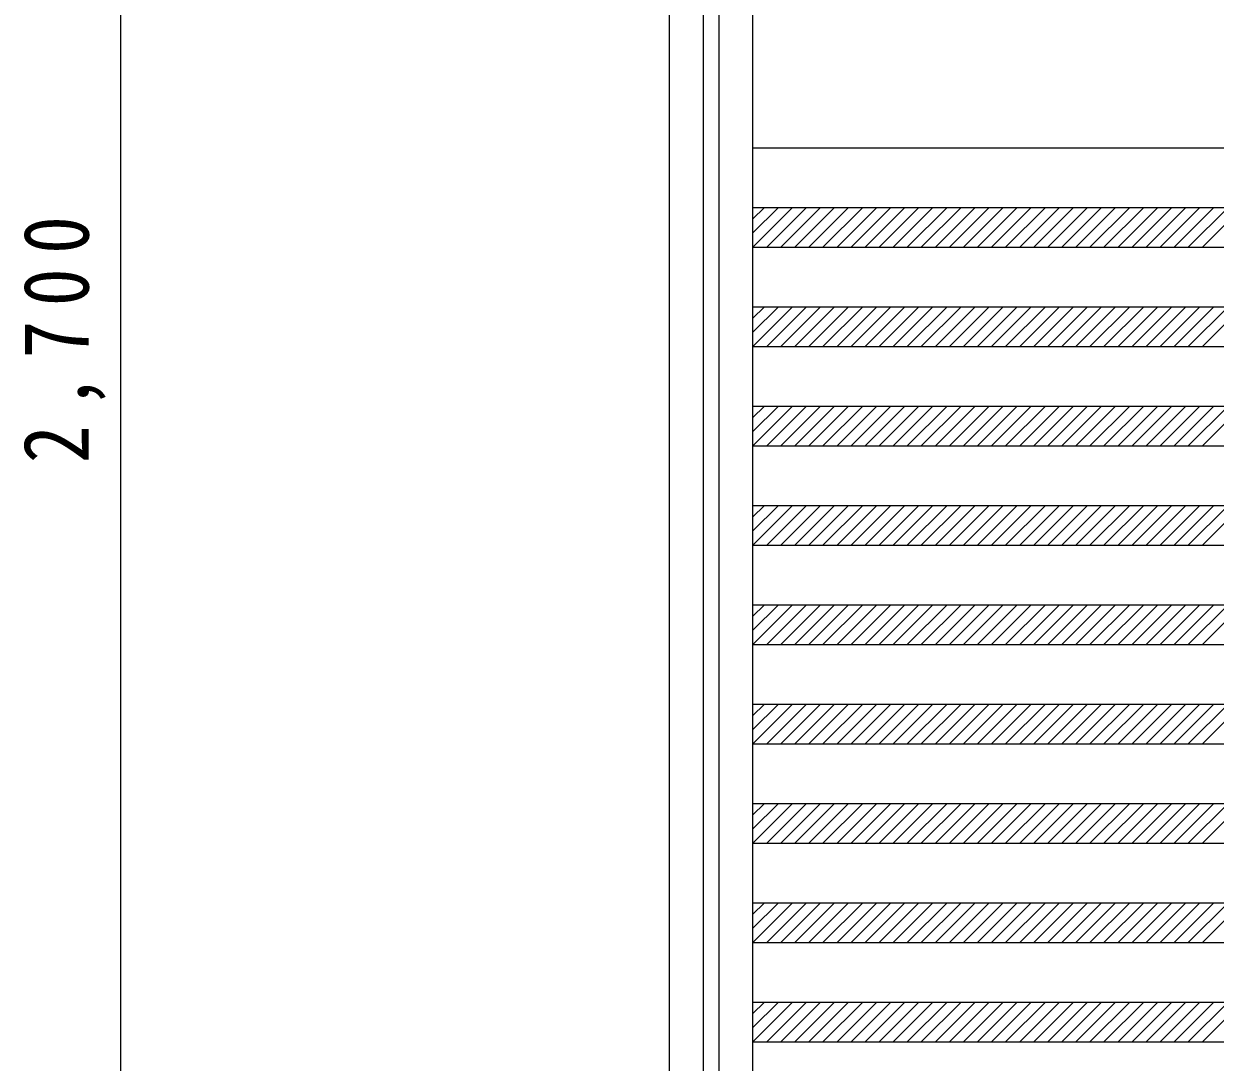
# Model space of a CAD drawing. Units: millimetres at full size, sheet at 1:15; details may follow other scales. Extents: x -3000 to 2850, y -2151 to 2088.
# Drawn here: x -1404 to -805, y -530 to -8 of the extents above; entities that cross this region are included whole.
import ezdxf

# ---------------------------------------------------------------- set-up
doc = ezdxf.new("R2010")
doc.units = ezdxf.units.MM
doc.header["$LTSCALE"] = 15
doc.layers.add('0-B_寸法', color=7, linetype='Continuous', lineweight=9)
doc.styles.add('ＭＳ ゴシック', font='')
doc.styles.get('ＭＳ ゴシック').set_extended_font_data('MS Gothic')

msp = doc.modelspace()

# ---------------------------------------------------------------- linework, layer by layer
at = {"layer": '0-B_寸法', "color": 3}
msp.add_line((-1355.56, 1185.12), (-1355.56, -1514.88), dxfattribs=at)
at = {"layer": '0-B_寸法'}
for p, q in [((-1079.43, 1183.12), (-1079.43, -1512.88)), ((-1037.43, 1185.12), (-1037.43, -1514.88)), ((-1037.43, -69.88), (-251.43, -69.88)), ((-1024.47, -99.88), (-1037.43, -112.85)), ((-1031.54, -99.88), (-1037.43, -105.78)), ((-1037.43, -99.88), (-251.43, -99.88)), ((-1017.4, -99.88), (-1037.4, -119.88)), ((-1010.33, -99.88), (-1030.33, -119.88)), ((-1003.26, -99.88), (-1023.26, -119.88)), ((-996.18, -99.88), (-1016.18, -119.88)), ((-989.11, -99.88), (-1009.11, -119.88)), ((-982.04, -99.88), (-1002.04, -119.88)), ((-974.97, -99.88), (-994.97, -119.88)), ((-967.9, -99.88), (-987.9, -119.88)), ((-960.83, -99.88), (-980.83, -119.88)), ((-953.76, -99.88), (-973.76, -119.88)), ((-946.69, -99.88), (-966.69, -119.88)), ((-939.62, -99.88), (-959.62, -119.88)), ((-932.54, -99.88), (-952.54, -119.88)), ((-925.47, -99.88), (-945.47, -119.88)), ((-918.4, -99.88), (-938.4, -119.88)), ((-911.33, -99.88), (-931.33, -119.88)), ((-904.26, -99.88), (-924.26, -119.88)), ((-897.19, -99.88), (-917.19, -119.88)), ((-890.12, -99.88), (-910.12, -119.88)), ((-883.05, -99.88), (-903.05, -119.88)), ((-875.98, -99.88), (-895.98, -119.88)), ((-868.91, -99.88), (-888.91, -119.88)), ((-861.83, -99.88), (-881.83, -119.88)), ((-854.76, -99.88), (-874.76, -119.88)), ((-847.69, -99.88), (-867.69, -119.88)), ((-840.62, -99.88), (-860.62, -119.88)), ((-833.55, -99.88), (-853.55, -119.88)), ((-826.48, -99.88), (-846.48, -119.88)), ((-819.41, -99.88), (-839.41, -119.88)), ((-812.34, -99.88), (-832.34, -119.88)), ((-805.27, -99.88), (-825.27, -119.88)), ((-798.19, -99.88), (-818.19, -119.88)), ((-791.12, -99.88), (-811.12, -119.88)), ((-1037.43, -119.88), (-251.43, -119.88)), ((-1024.47, -149.88), (-1037.43, -162.85)), ((-1031.54, -149.88), (-1037.43, -155.78)), ((-1037.43, -149.88), (-251.43, -149.88)), ((-1017.4, -149.88), (-1037.4, -169.88)), ((-1010.33, -149.88), (-1030.33, -169.88)), ((-1003.26, -149.88), (-1023.26, -169.88)), ((-996.18, -149.88), (-1016.18, -169.88)), ((-989.11, -149.88), (-1009.11, -169.88)), ((-982.04, -149.88), (-1002.04, -169.88)), ((-974.97, -149.88), (-994.97, -169.88)), ((-967.9, -149.88), (-987.9, -169.88)), ((-960.83, -149.88), (-980.83, -169.88)), ((-953.76, -149.88), (-973.76, -169.88)), ((-946.69, -149.88), (-966.69, -169.88)), ((-939.62, -149.88), (-959.62, -169.88)), ((-932.54, -149.88), (-952.54, -169.88)), ((-925.47, -149.88), (-945.47, -169.88)), ((-918.4, -149.88), (-938.4, -169.88)), ((-911.33, -149.88), (-931.33, -169.88)), ((-904.26, -149.88), (-924.26, -169.88)), ((-897.19, -149.88), (-917.19, -169.88)), ((-890.12, -149.88), (-910.12, -169.88)), ((-883.05, -149.88), (-903.05, -169.88)), ((-875.98, -149.88), (-895.98, -169.88)), ((-868.91, -149.88), (-888.91, -169.88)), ((-861.83, -149.88), (-881.83, -169.88)), ((-854.76, -149.88), (-874.76, -169.88)), ((-847.69, -149.88), (-867.69, -169.88)), ((-840.62, -149.88), (-860.62, -169.88)), ((-833.55, -149.88), (-853.55, -169.88)), ((-826.48, -149.88), (-846.48, -169.88)), ((-819.41, -149.88), (-839.41, -169.88)), ((-812.34, -149.88), (-832.34, -169.88)), ((-805.27, -149.88), (-825.27, -169.88)), ((-798.19, -149.88), (-818.19, -169.88)), ((-791.12, -149.88), (-811.12, -169.88)), ((-1037.43, -169.88), (-251.43, -169.88)), ((-1024.47, -199.88), (-1037.43, -212.85)), ((-1031.54, -199.88), (-1037.43, -205.78)), ((-1037.43, -199.88), (-251.43, -199.88)), ((-1017.4, -199.88), (-1037.4, -219.88)), ((-1010.33, -199.88), (-1030.33, -219.88)), ((-1003.26, -199.88), (-1023.26, -219.88)), ((-996.18, -199.88), (-1016.18, -219.88)), ((-989.11, -199.88), (-1009.11, -219.88)), ((-982.04, -199.88), (-1002.04, -219.88)), ((-974.97, -199.88), (-994.97, -219.88)), ((-967.9, -199.88), (-987.9, -219.88)), ((-960.83, -199.88), (-980.83, -219.88)), ((-953.76, -199.88), (-973.76, -219.88)), ((-946.69, -199.88), (-966.69, -219.88)), ((-939.62, -199.88), (-959.62, -219.88)), ((-932.54, -199.88), (-952.54, -219.88)), ((-925.47, -199.88), (-945.47, -219.88)), ((-918.4, -199.88), (-938.4, -219.88)), ((-911.33, -199.88), (-931.33, -219.88)), ((-904.26, -199.88), (-924.26, -219.88)), ((-897.19, -199.88), (-917.19, -219.88)), ((-890.12, -199.88), (-910.12, -219.88)), ((-883.05, -199.88), (-903.05, -219.88)), ((-875.98, -199.88), (-895.98, -219.88)), ((-868.91, -199.88), (-888.91, -219.88)), ((-861.83, -199.88), (-881.83, -219.88)), ((-854.76, -199.88), (-874.76, -219.88)), ((-847.69, -199.88), (-867.69, -219.88)), ((-840.62, -199.88), (-860.62, -219.88)), ((-833.55, -199.88), (-853.55, -219.88)), ((-826.48, -199.88), (-846.48, -219.88)), ((-819.41, -199.88), (-839.41, -219.88)), ((-812.34, -199.88), (-832.34, -219.88)), ((-805.27, -199.88), (-825.27, -219.88)), ((-798.19, -199.88), (-818.19, -219.88)), ((-791.12, -199.88), (-811.12, -219.88)), ((-1037.43, -219.88), (-251.43, -219.88)), ((-1024.47, -249.88), (-1037.43, -262.85)), ((-1031.54, -249.88), (-1037.43, -255.78)), ((-1037.43, -249.88), (-251.43, -249.88)), ((-1017.4, -249.88), (-1037.4, -269.88)), ((-1010.33, -249.88), (-1030.33, -269.88)), ((-1003.26, -249.88), (-1023.26, -269.88)), ((-996.18, -249.88), (-1016.18, -269.88)), ((-989.11, -249.88), (-1009.11, -269.88)), ((-982.04, -249.88), (-1002.04, -269.88)), ((-974.97, -249.88), (-994.97, -269.88)), ((-967.9, -249.88), (-987.9, -269.88)), ((-960.83, -249.88), (-980.83, -269.88)), ((-953.76, -249.88), (-973.76, -269.88)), ((-946.69, -249.88), (-966.69, -269.88)), ((-939.62, -249.88), (-959.62, -269.88)), ((-932.54, -249.88), (-952.54, -269.88)), ((-925.47, -249.88), (-945.47, -269.88)), ((-918.4, -249.88), (-938.4, -269.88)), ((-911.33, -249.88), (-931.33, -269.88)), ((-904.26, -249.88), (-924.26, -269.88)), ((-897.19, -249.88), (-917.19, -269.88)), ((-890.12, -249.88), (-910.12, -269.88)), ((-883.05, -249.88), (-903.05, -269.88)), ((-875.98, -249.88), (-895.98, -269.88)), ((-868.91, -249.88), (-888.91, -269.88)), ((-861.83, -249.88), (-881.83, -269.88)), ((-854.76, -249.88), (-874.76, -269.88)), ((-847.69, -249.88), (-867.69, -269.88)), ((-840.62, -249.88), (-860.62, -269.88)), ((-833.55, -249.88), (-853.55, -269.88)), ((-826.48, -249.88), (-846.48, -269.88)), ((-819.41, -249.88), (-839.41, -269.88)), ((-812.34, -249.88), (-832.34, -269.88)), ((-805.27, -249.88), (-825.27, -269.88)), ((-798.19, -249.88), (-818.19, -269.88)), ((-791.12, -249.88), (-811.12, -269.88)), ((-1037.43, -269.88), (-251.43, -269.88)), ((-1024.47, -299.88), (-1037.43, -312.85)), ((-1031.54, -299.88), (-1037.43, -305.78)), ((-1037.43, -299.88), (-251.43, -299.88)), ((-1017.4, -299.88), (-1037.4, -319.88)), ((-1010.33, -299.88), (-1030.33, -319.88)), ((-1003.26, -299.88), (-1023.26, -319.88)), ((-996.18, -299.88), (-1016.18, -319.88)), ((-989.11, -299.88), (-1009.11, -319.88)), ((-982.04, -299.88), (-1002.04, -319.88)), ((-974.97, -299.88), (-994.97, -319.88)), ((-967.9, -299.88), (-987.9, -319.88)), ((-960.83, -299.88), (-980.83, -319.88)), ((-953.76, -299.88), (-973.76, -319.88)), ((-946.69, -299.88), (-966.69, -319.88)), ((-939.62, -299.88), (-959.62, -319.88)), ((-932.54, -299.88), (-952.54, -319.88)), ((-925.47, -299.88), (-945.47, -319.88)), ((-918.4, -299.88), (-938.4, -319.88)), ((-911.33, -299.88), (-931.33, -319.88)), ((-904.26, -299.88), (-924.26, -319.88)), ((-897.19, -299.88), (-917.19, -319.88)), ((-890.12, -299.88), (-910.12, -319.88)), ((-883.05, -299.88), (-903.05, -319.88)), ((-875.98, -299.88), (-895.98, -319.88)), ((-868.91, -299.88), (-888.91, -319.88)), ((-861.83, -299.88), (-881.83, -319.88)), ((-854.76, -299.88), (-874.76, -319.88)), ((-847.69, -299.88), (-867.69, -319.88)), ((-840.62, -299.88), (-860.62, -319.88)), ((-833.55, -299.88), (-853.55, -319.88)), ((-826.48, -299.88), (-846.48, -319.88)), ((-819.41, -299.88), (-839.41, -319.88)), ((-812.34, -299.88), (-832.34, -319.88)), ((-805.27, -299.88), (-825.27, -319.88)), ((-798.19, -299.88), (-818.19, -319.88)), ((-791.12, -299.88), (-811.12, -319.88)), ((-1037.43, -319.88), (-251.43, -319.88)), ((-1024.47, -349.88), (-1037.43, -362.85)), ((-1031.54, -349.88), (-1037.43, -355.78)), ((-1037.43, -349.88), (-251.43, -349.88)), ((-1017.4, -349.88), (-1037.4, -369.88)), ((-1010.33, -349.88), (-1030.33, -369.88)), ((-1003.26, -349.88), (-1023.26, -369.88)), ((-996.18, -349.88), (-1016.18, -369.88)), ((-989.11, -349.88), (-1009.11, -369.88)), ((-982.04, -349.88), (-1002.04, -369.88)), ((-974.97, -349.88), (-994.97, -369.88)), ((-967.9, -349.88), (-987.9, -369.88)), ((-960.83, -349.88), (-980.83, -369.88)), ((-953.76, -349.88), (-973.76, -369.88)), ((-946.69, -349.88), (-966.69, -369.88)), ((-939.62, -349.88), (-959.62, -369.88)), ((-932.54, -349.88), (-952.54, -369.88)), ((-925.47, -349.88), (-945.47, -369.88)), ((-918.4, -349.88), (-938.4, -369.88)), ((-911.33, -349.88), (-931.33, -369.88)), ((-904.26, -349.88), (-924.26, -369.88)), ((-897.19, -349.88), (-917.19, -369.88)), ((-890.12, -349.88), (-910.12, -369.88)), ((-883.05, -349.88), (-903.05, -369.88)), ((-875.98, -349.88), (-895.98, -369.88)), ((-868.91, -349.88), (-888.91, -369.88)), ((-861.83, -349.88), (-881.83, -369.88)), ((-854.76, -349.88), (-874.76, -369.88)), ((-847.69, -349.88), (-867.69, -369.88)), ((-840.62, -349.88), (-860.62, -369.88)), ((-833.55, -349.88), (-853.55, -369.88)), ((-826.48, -349.88), (-846.48, -369.88)), ((-819.41, -349.88), (-839.41, -369.88)), ((-812.34, -349.88), (-832.34, -369.88)), ((-805.27, -349.88), (-825.27, -369.88)), ((-798.19, -349.88), (-818.19, -369.88)), ((-791.12, -349.88), (-811.12, -369.88)), ((-1037.43, -369.88), (-251.43, -369.88)), ((-1024.47, -399.88), (-1037.43, -412.85)), ((-1031.54, -399.88), (-1037.43, -405.78)), ((-1037.43, -399.88), (-251.43, -399.88)), ((-1017.4, -399.88), (-1037.4, -419.88)), ((-1010.33, -399.88), (-1030.33, -419.88)), ((-1003.26, -399.88), (-1023.26, -419.88)), ((-996.18, -399.88), (-1016.18, -419.88)), ((-989.11, -399.88), (-1009.11, -419.88)), ((-982.04, -399.88), (-1002.04, -419.88)), ((-974.97, -399.88), (-994.97, -419.88)), ((-967.9, -399.88), (-987.9, -419.88)), ((-960.83, -399.88), (-980.83, -419.88)), ((-953.76, -399.88), (-973.76, -419.88)), ((-946.69, -399.88), (-966.69, -419.88)), ((-939.62, -399.88), (-959.62, -419.88)), ((-932.54, -399.88), (-952.54, -419.88)), ((-925.47, -399.88), (-945.47, -419.88)), ((-918.4, -399.88), (-938.4, -419.88)), ((-911.33, -399.88), (-931.33, -419.88)), ((-904.26, -399.88), (-924.26, -419.88)), ((-897.19, -399.88), (-917.19, -419.88)), ((-890.12, -399.88), (-910.12, -419.88)), ((-883.05, -399.88), (-903.05, -419.88)), ((-875.98, -399.88), (-895.98, -419.88)), ((-868.91, -399.88), (-888.91, -419.88)), ((-861.83, -399.88), (-881.83, -419.88)), ((-854.76, -399.88), (-874.76, -419.88)), ((-847.69, -399.88), (-867.69, -419.88)), ((-840.62, -399.88), (-860.62, -419.88)), ((-833.55, -399.88), (-853.55, -419.88)), ((-826.48, -399.88), (-846.48, -419.88)), ((-819.41, -399.88), (-839.41, -419.88)), ((-812.34, -399.88), (-832.34, -419.88)), ((-805.27, -399.88), (-825.27, -419.88)), ((-798.19, -399.88), (-818.19, -419.88)), ((-791.12, -399.88), (-811.12, -419.88)), ((-1037.43, -419.88), (-251.43, -419.88)), ((-1024.47, -449.88), (-1037.43, -462.85)), ((-1031.54, -449.88), (-1037.43, -455.78)), ((-1037.43, -449.88), (-251.43, -449.88)), ((-1017.4, -449.88), (-1037.4, -469.88)), ((-1010.33, -449.88), (-1030.33, -469.88)), ((-1003.26, -449.88), (-1023.26, -469.88)), ((-996.18, -449.88), (-1016.18, -469.88)), ((-989.11, -449.88), (-1009.11, -469.88)), ((-982.04, -449.88), (-1002.04, -469.88)), ((-974.97, -449.88), (-994.97, -469.88)), ((-967.9, -449.88), (-987.9, -469.88)), ((-960.83, -449.88), (-980.83, -469.88)), ((-953.76, -449.88), (-973.76, -469.88)), ((-946.69, -449.88), (-966.69, -469.88)), ((-939.62, -449.88), (-959.62, -469.88)), ((-932.54, -449.88), (-952.54, -469.88)), ((-925.47, -449.88), (-945.47, -469.88)), ((-918.4, -449.88), (-938.4, -469.88)), ((-911.33, -449.88), (-931.33, -469.88)), ((-904.26, -449.88), (-924.26, -469.88)), ((-897.19, -449.88), (-917.19, -469.88)), ((-890.12, -449.88), (-910.12, -469.88)), ((-883.05, -449.88), (-903.05, -469.88)), ((-875.98, -449.88), (-895.98, -469.88)), ((-868.91, -449.88), (-888.91, -469.88)), ((-861.83, -449.88), (-881.83, -469.88)), ((-854.76, -449.88), (-874.76, -469.88)), ((-847.69, -449.88), (-867.69, -469.88)), ((-840.62, -449.88), (-860.62, -469.88)), ((-833.55, -449.88), (-853.55, -469.88)), ((-826.48, -449.88), (-846.48, -469.88)), ((-819.41, -449.88), (-839.41, -469.88)), ((-812.34, -449.88), (-832.34, -469.88)), ((-805.27, -449.88), (-825.27, -469.88)), ((-798.19, -449.88), (-818.19, -469.88)), ((-791.12, -449.88), (-811.12, -469.88)), ((-1037.43, -469.88), (-251.43, -469.88)), ((-1024.47, -499.88), (-1037.43, -512.85)), ((-1031.54, -499.88), (-1037.43, -505.78)), ((-1037.43, -499.88), (-251.43, -499.88)), ((-1017.4, -499.88), (-1037.4, -519.88)), ((-1010.33, -499.88), (-1030.33, -519.88)), ((-1003.26, -499.88), (-1023.26, -519.88)), ((-996.18, -499.88), (-1016.18, -519.88)), ((-989.11, -499.88), (-1009.11, -519.88)), ((-982.04, -499.88), (-1002.04, -519.88)), ((-974.97, -499.88), (-994.97, -519.88)), ((-967.9, -499.88), (-987.9, -519.88)), ((-960.83, -499.88), (-980.83, -519.88)), ((-953.76, -499.88), (-973.76, -519.88)), ((-946.69, -499.88), (-966.69, -519.88)), ((-939.62, -499.88), (-959.62, -519.88)), ((-932.54, -499.88), (-952.54, -519.88)), ((-925.47, -499.88), (-945.47, -519.88)), ((-918.4, -499.88), (-938.4, -519.88)), ((-911.33, -499.88), (-931.33, -519.88)), ((-904.26, -499.88), (-924.26, -519.88)), ((-897.19, -499.88), (-917.19, -519.88)), ((-890.12, -499.88), (-910.12, -519.88)), ((-883.05, -499.88), (-903.05, -519.88)), ((-875.98, -499.88), (-895.98, -519.88)), ((-868.91, -499.88), (-888.91, -519.88)), ((-861.83, -499.88), (-881.83, -519.88)), ((-854.76, -499.88), (-874.76, -519.88)), ((-847.69, -499.88), (-867.69, -519.88)), ((-840.62, -499.88), (-860.62, -519.88)), ((-833.55, -499.88), (-853.55, -519.88)), ((-826.48, -499.88), (-846.48, -519.88)), ((-819.41, -499.88), (-839.41, -519.88)), ((-812.34, -499.88), (-832.34, -519.88)), ((-805.27, -499.88), (-825.27, -519.88)), ((-798.19, -499.88), (-818.19, -519.88)), ((-791.12, -499.88), (-811.12, -519.88)), ((-1037.43, -519.88), (-251.43, -519.88))]:
    msp.add_line(p, q, dxfattribs=at)
at = {"layer": '0-B_寸法', "color": 5}
for p, q in [((-1062.33, 1183.12), (-1062.33, -1512.88)), ((-1054.53, 1183.12), (-1054.53, -1512.88))]:
    msp.add_line(p, q, dxfattribs=at)

# ---------------------------------------------------------------- texts
at = {"layer": '0-B_寸法', "insert": (-1363.06, -228.63), "char_height": 32.99, "attachment_point": 7, "rotation": 90, "style": 'ＭＳ ゴシック'}
msp.add_mtext('\\T1.38;\\W0.85;2,700', dxfattribs=at)

doc.saveas('drawing.dxf')
